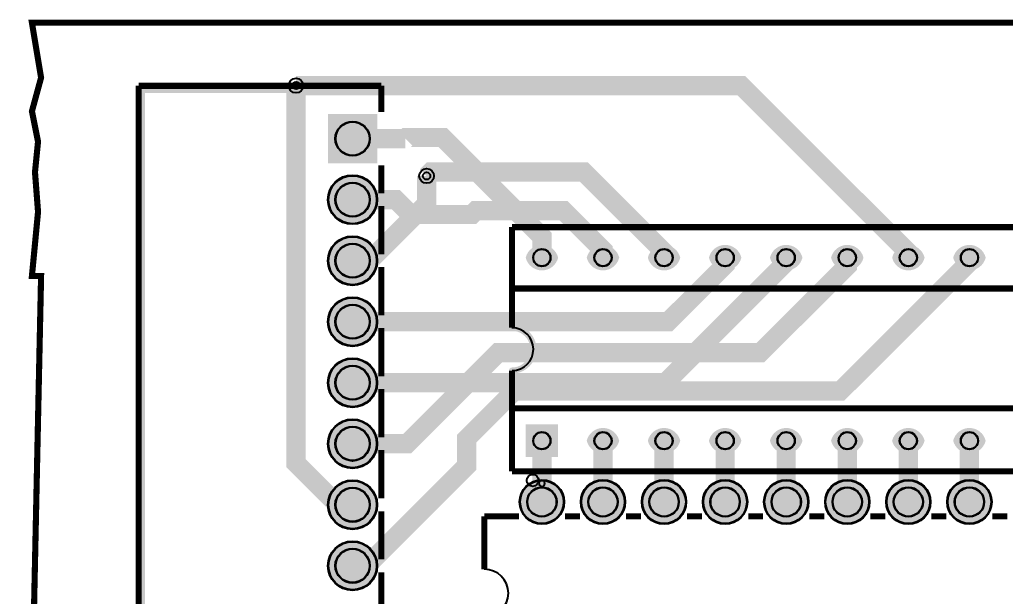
# Model space of a CAD drawing. Header units: millimetres. Extents: x -49.7 to 44.2, y -28.2 to 25.1.
# Drawn here: x -49.66 to -8.67, y 1.14 to 25.15 of the extents above; entities that cross this region are included whole.
import ezdxf

# ---------------------------------------------------------------- set-up
doc = ezdxf.new("R2010")
doc.units = ezdxf.units.MM
for name, color, linetype, true_color in [('BoardOutLine', 7, 'Continuous', 0xff00ff), ('BottomLayer', 7, 'Continuous', 0x0000ff), ('BottomSolderMaskLayer', 7, 'Continuous', 0xaa00ff), ('Document', 7, 'Continuous', 0xffffff), ('Hole', 7, 'Continuous', 0x222222), ('Multi-Layer', 7, 'Continuous', 0xc0c0c0), ('TopLayer', 7, 'Continuous', 0xff0000), ('TopSilkLayer', 7, 'Continuous', 0xffcc00), ('TopSolderMaskLayer', 7, 'Continuous', 0x800080)]:
    doc.layers.add(name, color=color, linetype=linetype, true_color=true_color)

msp = doc.modelspace()

# ---------------------------------------------------------------- hatches: boundary and pattern name
at = {"layer": 'BottomSolderMaskLayer'}
for points in [[(-34.788671577343166, 21.21844043688077), (-34.788671577343166, 19.16764033528068), (-36.839471678943255, 19.16764033528068), (-36.839471678943255, 21.21844043688077)], [(-36.83947167894331, 17.653035306070592, 1), (-34.78867157734311, 17.653035306070592, 1)], [(-36.83947167894331, 15.11303022606046, 1), (-34.78867157734311, 15.11303022606046, 1)], [(-27.264401828803592, 15.24003048006091, -0.7853981633974483), (-28.615201930403792, 15.24003048006091), (-28.615201930403792, 15.24003048006091, -0.7853981633974483), (-27.264401828803592, 15.24003048006091)], [(-24.72439674879346, 15.24003048006091, -0.7853981633974483), (-26.07519685039366, 15.24003048006091), (-26.07519685039366, 15.24003048006091, -0.7853981633974483), (-24.72439674879346, 15.24003048006091)], [(-22.184391668783327, 15.24003048006091, -0.7853981633974483), (-23.535191770383527, 15.24003048006091), (-23.535191770383527, 15.24003048006091, -0.7853981633974483), (-22.184391668783327, 15.24003048006091)], [(-19.64438658877308, 15.24003048006091, -0.7853981633974483), (-20.99518669037328, 15.24003048006091), (-20.99518669037328, 15.24003048006091, -0.7853981633974483), (-19.64438658877308, 15.24003048006091)], [(-17.10438150876295, 15.24003048006091, -0.7853981633974483), (-18.455181610363148, 15.24003048006091), (-18.455181610363148, 15.24003048006091, -0.7853981633974483), (-17.10438150876295, 15.24003048006091)], [(-14.564376428752814, 15.24003048006091, -0.7853981633974483), (-15.915176530353017, 15.24003048006091), (-15.915176530353017, 15.24003048006091, -0.7853981633974483), (-14.564376428752814, 15.24003048006091)], [(-12.024371348742681, 15.24003048006091, -0.7853981633974483), (-13.375171450342885, 15.24003048006091), (-13.375171450342885, 15.24003048006091, -0.7853981633974483), (-12.024371348742681, 15.24003048006091)], [(-9.484366268732435, 15.24003048006091, -0.7853981633974483), (-10.835166370332638, 15.24003048006091), (-10.835166370332638, 15.24003048006091, -0.7853981633974483), (-9.484366268732435, 15.24003048006091)], [(-36.83947167894331, 12.573025146050213, 1), (-34.78867157734311, 12.573025146050213, 1)], [(-36.83947167894331, 10.03302006604008, 1), (-34.78867157734311, 10.03302006604008, 1)], [(-36.83947167894331, 7.493014986029948, 1), (-34.78867157734311, 7.493014986029948, 1)], [(-28.615320697142693, 6.944575600317421), (-28.615320697142693, 8.295402094526253), (-27.26452059554242, 8.295402094526253), (-27.26452059554242, 6.944575600317421)], [(-24.72439674879346, 7.620015240030398, -0.7853981633974483), (-26.07519685039366, 7.620015240030398), (-26.07519685039366, 7.620015240030398, -0.7853981633974483), (-24.72439674879346, 7.620015240030398)], [(-22.184391668783327, 7.620015240030398, -0.7853981633974483), (-23.535191770383527, 7.620015240030398), (-23.535191770383527, 7.620015240030398, -0.7853981633974483), (-22.184391668783327, 7.620015240030398)], [(-19.64438658877308, 7.620015240030398, -0.7853981633974483), (-20.99518669037328, 7.620015240030398), (-20.99518669037328, 7.620015240030398, -0.7853981633974483), (-19.64438658877308, 7.620015240030398)], [(-17.10438150876295, 7.620015240030398, -0.7853981633974483), (-18.455181610363148, 7.620015240030398), (-18.455181610363148, 7.620015240030398, -0.7853981633974483), (-17.10438150876295, 7.620015240030398)], [(-14.564376428752814, 7.620015240030398, -0.7853981633974483), (-15.915176530353017, 7.620015240030398), (-15.915176530353017, 7.620015240030398, -0.7853981633974483), (-14.564376428752814, 7.620015240030398)], [(-12.024371348742681, 7.620015240030398, -0.7853981633974483), (-13.375171450342885, 7.620015240030398), (-13.375171450342885, 7.620015240030398, -0.7853981633974483), (-12.024371348742681, 7.620015240030398)], [(-9.484366268732435, 7.620015240030398, -0.7853981633974483), (-10.835166370332638, 7.620015240030398), (-10.835166370332638, 7.620015240030398, -0.7853981633974483), (-9.484366268732435, 7.620015240030398)], [(-36.83947167894331, 4.953009906019815, 1), (-34.78867157734311, 4.953009906019815, 1)], [(-28.8654559309119, 5.070104140208173, 1), (-27.0146558293117, 5.070104140208173, 1)], [(-26.325450850901653, 5.070104140208173, 1), (-24.474650749301453, 5.070104140208173, 1)], [(-23.78544577089152, 5.070104140208173, 1), (-21.93464566929132, 5.070104140208173, 1)], [(-21.245440690881388, 5.070104140208173, 1), (-19.394640589281188, 5.070104140208173, 1)], [(-18.705435610871255, 5.070104140208173, 1), (-16.854635509271056, 5.070104140208173, 1)], [(-16.16543053086101, 5.070104140208173, 1), (-14.314630429260808, 5.070104140208173, 1)], [(-13.625425450850878, 5.070104140208173, 1), (-11.774625349250675, 5.070104140208173, 1)], [(-11.085420370840746, 5.070104140208173, 1), (-9.234620269240542, 5.070104140208173, 1)], [(-36.83947167894331, 2.413004826009569, 1), (-34.78867157734311, 2.413004826009569, 1)]]:
    msp.add_hatch(color=256, dxfattribs=at).paths.add_polyline_path(points)
at = {"layer": 'Document'}
for points in [[(-34.79806959613916, 22.09804419608838), (-44.450088900177775, 22.09804419608838), (-44.450088900177775, -24.89204978409964), (-34.79806959613916, -24.89204978409964), (-34.78149273657357, -24.893136288878168), (-34.76519951167097, -24.896377212815764), (-34.74946870302699, -24.901717102805378), (-34.73456946913893, -24.90906459184862), (-34.72075674002929, -24.918293962370967), (-34.70826685532302, -24.92924729728395), (-34.697313520410034, -24.94173718199022), (-34.688084149887686, -24.955549911099865), (-34.680736660844445, -24.970449144987924), (-34.67539677085483, -24.986179953631904), (-34.672155846917235, -25.0024731785345), (-34.67106934213871, -25.01905003810009), (-34.672155846917235, -25.035626897665793), (-34.67539677085483, -25.051920122568276), (-34.680736660844445, -25.067650931212256), (-34.688084149887686, -25.082550165100315), (-34.697313520410034, -25.09636289420996), (-34.70826685532302, -25.108852778916344), (-34.72075674002929, -25.119806113829213), (-34.73456946913893, -25.12903548435156), (-34.74946870302699, -25.136382973394916), (-34.76519951167097, -25.141722863384416), (-34.78149273657357, -25.144963787322013), (-34.79806959613916, -25.146050292100654), (-44.57708915417834, -25.146050292100654), (-44.59366601374393, -25.144963787322013), (-44.609959238646525, -25.141722863384416), (-44.625690047290504, -25.136382973394916), (-44.64058928117856, -25.12903548435156), (-44.65440201028821, -25.119806113829213), (-44.66689189499448, -25.108852778916344), (-44.67784522990746, -25.09636289420996), (-44.68707460042981, -25.082550165100315), (-44.69442208947305, -25.067650931212256), (-44.699761979462664, -25.051920122568276), (-44.70300290340026, -25.035626897665793), (-44.70408940817879, -25.01905003810009), (-44.70408940817879, 22.22504445008883), (-44.70300290340026, 22.241621309654533), (-44.699761979462664, 22.257914534557017), (-44.69442208947305, 22.27364534320111), (-44.68707460042981, 22.28854457708917), (-44.67784522990746, 22.3023573061987), (-44.66689189499448, 22.314847190905084), (-44.65440201028821, 22.325800525817954), (-44.64058928117856, 22.335029896340302), (-44.625690047290504, 22.342377385383656), (-44.609959238646525, 22.34771727537327), (-44.59366601374393, 22.350958199310867), (-44.57708915417834, 22.352044704089394), (-34.79806959613916, 22.352044704089394), (-34.78149273657357, 22.350958199310867), (-34.76519951167097, 22.34771727537327), (-34.74946870302699, 22.342377385383656), (-34.73456946913893, 22.335029896340302), (-34.72075674002929, 22.325800525817954), (-34.70826685532302, 22.314847190905084), (-34.697313520410034, 22.3023573061987), (-34.688084149887686, 22.28854457708917), (-34.680736660844445, 22.27364534320111), (-34.67539677085483, 22.257914534557017), (-34.672155846917235, 22.241621309654533), (-34.67106934213871, 22.22504445008883), (-34.672155846917235, 22.20846759052324), (-34.67539677085483, 22.192174365620644), (-34.680736660844445, 22.176443556976665), (-34.688084149887686, 22.161544323088606), (-34.697313520410034, 22.14773159397896), (-34.70826685532302, 22.13524170927269), (-34.72075674002929, 22.124288374359708), (-34.73456946913893, 22.11505900383736), (-34.74946870302699, 22.10771151479412), (-34.76519951167097, 22.102371624804505), (-34.78149273657357, 22.09913070086691), (-34.79806959613916, 22.09804419608838)], [(-29.180822961645845, 10.66802133604267), (-29.14106929521779, 10.669312545705225), (-29.10143704300492, 10.67267495576209), (-29.06203404268058, 10.678099417238627), (-29.022967508134116, 10.685571170405638), (-28.984343737745235, 10.69506988494038), (-28.946267825151608, 10.706569715244314), (-28.908843373292825, 10.720039370768063), (-28.8721722125116, 10.7354422011515), (-28.836354123477577, 10.75273629594767), (-28.801486565688833, 10.771874598659906), (-28.7676644122879, 10.792805034780145), (-28.734979691916237, 10.815470653481157), (-28.7035213383092, 10.839809782577845), (-28.673374948309288, 10.8657561963347), (-28.644622548962616, 10.893239295662624), (-28.617342374325517, 10.922184300216713), (-28.591608652593663, 10.952512451869666), (-28.567491404129896, 10.984141229010106), (-28.545056250942366, 11.016984571079888), (-28.524364238129124, 11.050953112741354), (-28.50547166777767, 11.0859544270362), (-28.488429945768644, 11.121893276876335), (-28.473285441903386, 11.158671874178822), (-28.46007936373303, 11.19619014594366), (-28.448847644435205, 11.234346006548321), (-28.43962084504051, 11.273035635517658), (-28.432424071278092, 11.312153760016145), (-28.42727690526317, 11.35159394128948), (-28.424193352215866, 11.39124886428101), (-28.42318180235293, 11.431010629630919), (-28.424245008058506, 11.470771047265657), (-28.42738007639514, 11.510421930778989), (-28.432578476975095, 11.549855391802112), (-28.439826065171246, 11.588964133564104), (-28.449103120604377, 11.627641742840751), (-28.460384400800763, 11.66578297950116), (-28.473639209876865, 11.703284062861826), (-28.488831482060277, 11.740042954068826), (-28.505919879824205, 11.77595963374165), (-28.524857906364787, 11.810936374121752), (-28.545594032116696, 11.844878004985048), (-28.568071834963234, 11.877692172596767), (-28.59223015375835, 11.909289591001652), (-28.61800325474337, 11.93958428496751), (-28.645321010406064, 11.968493823919403), (-28.674109090294564, 11.99593954623083), (-28.704289163266935, 12.021846773258176), (-28.735779110627504, 12.046145012537636), (-28.768493249568223, 12.068768149593097), (-28.802342566307402, 12.089654627830328), (-28.83723495829304, 12.108747616029632), (-28.87307548480976, 12.125995162981894), (-28.909766625308293, 12.141350338844859), (-28.947208544754858, 12.154771362837778), (-28.98529936527825, 12.166221716924724), (-29.023935443374853, 12.175670245179049), (-29.0630116519186, 12.183091238556926), (-29.102421666206737, 12.1884645048508), (-29.14205825326576, 12.191775423631611), (-29.181813563627202, 12.193014986029993), (-29.198385425462902, 12.194177744139438), (-29.21466374233023, 12.19749361673803), (-29.230369987708514, 12.20290586832516), (-29.24523542337886, 12.21032189377354), (-29.259005697610178, 12.219614802829028), (-29.271445197187745, 12.230625591237981), (-29.282341078820195, 12.24316586135376), (-29.291506910947874, 12.257021045673241), (-29.298785863638614, 12.271954078146564), (-29.30405339199126, 12.287709450442321), (-29.307219367133143, 12.304017583766608), (-29.30822961835065, 12.320599441431), (-29.307066859965175, 12.337171303247374), (-29.303750987095327, 12.353449620059337), (-29.29833873524649, 12.369155865347466), (-29.290922709550387, 12.384021300894346), (-29.281629800265478, 12.397791574970938), (-29.270619011649387, 12.410231074365015), (-29.25807874135205, 12.421126955788395), (-29.244223556879888, 12.430292787685403), (-29.22929052428526, 12.437571740127282), (-29.21353515190185, 12.442839268217426), (-29.1972270185247, 12.446005243087598), (-29.180645161290272, 12.447015494031007), (-29.13518815162456, 12.44580324598087), (-29.08983084175736, 12.44255921843876), (-29.04466400003605, 12.437289903302712), (-28.99977801364605, 12.430005845444612), (-28.955262707729503, 12.420721621608436), (-28.911207165628525, 12.40945581123924), (-28.867699550612883, 12.396230959303011), (-28.824826929449273, 12.381073531168568), (-28.782675098164532, 12.364013859647116), (-28.741328410351684, 12.345086084289392), (-28.70086960836329, 12.324328083066916), (-28.661379657728617, 12.30178139657096), (-28.622937585126238, 12.277491144881878), (-28.58562032023781, 12.251505937275851), (-28.549502541796755, 12.223877774948733), (-28.514656528143064, 12.19466194695201), (-28.481152012580765, 12.16391691954891), (-28.449056043828364, 12.13170421921302), (-28.41843285184234, 12.098088309502486), (-28.389343719281328, 12.063136462055809), (-28.361846858867466, 12.02691862197014), (-28.335997296893083, 11.989507267827207), (-28.3118467631017, 11.950977266650511), (-28.289443587168535, 11.911405724082783), (-28.268832601982695, 11.870871830083502), (-28.250055053929145, 11.829456700454443), (-28.233148520347072, 11.787243214513069), (-28.2181468343299, 11.744315849234908), (-28.20508001701978, 11.700760510199757), (-28.19397421752967, 11.656664359678757), (-28.18485166061373, 11.612115642206732), (-28.177730602192014, 11.567203507988438), (-28.172625292816292, 11.522017834492772), (-28.169545949152848, 11.476649046590865), (-28.168498733536694, 11.431187935599837), (-28.16948574163962, 11.38572547759236), (-28.17250499827594, 11.340352651336389), (-28.177550461356304, 11.295160256230702), (-28.184612033977828, 11.250238730597744), (-28.19367558463057, 11.205677970700208), (-28.20472297547701, 11.161567150841961), (-28.217732098649435, 11.117994544913813), (-28.232676920491713, 11.075047349741112), (-28.2495275336571, 11.032811510587408), (-28.268250216959245, 10.99137154916059), (-28.28880750285373, 10.950810394471091), (-28.311158252417727, 10.911209216874909), (-28.33525773767667, 10.872647265636147), (-28.361057731113306, 10.83520171033581), (-28.388506602179632, 10.79894748644017), (-28.417549420618798, 10.763957145341692), (-28.448128066392087, 10.730300709170251), (-28.48018134598567, 10.698045530665468), (-28.513645114872247, 10.667256158392092), (-28.548452405874627, 10.637994207565725), (-28.58453356318023, 10.610318236750459), (-28.62181638173479, 10.584283630671052), (-28.660226251738095, 10.559942489378614), (-28.699686307951993, 10.537343523988966), (-28.740117583521965, 10.516531959202325), (-28.781439168004454, 10.497549442800505), (-28.823568369283066, 10.480433962301845), (-28.866420879051702, 10.465219768941324), (-28.909910941530143, 10.451937309127402), (-28.953951525077514, 10.44061316351349), (-28.998454496359045, 10.431269993804904), (-29.043330796716305, 10.423926497408047), (-29.088490620390758, 10.418597370014595), (-29.133843594241398, 10.41529327619196), (-29.17929895859811, 10.414020828041657), (-29.1958823371923, 10.415007871662738), (-29.212195007638456, 10.41815103625106), (-29.227957855622435, 10.423396541388684), (-29.242901174444796, 10.430654635028645), (-29.256769279777473, 10.43980112917643), (-29.269324884493244, 10.450679524781094), (-29.280353158714547, 10.463103689477975), (-29.28966540561146, 10.476861042364476), (-29.297102290058206, 10.491716191318233), (-29.302536564899583, 10.507414960622327), (-29.305875248186567, 10.523688739981253), (-29.30706121412254, 10.540259080518126), (-29.306074170501347, 10.556842459112431), (-29.302931005913138, 10.5731551295587), (-29.2976855007754, 10.588917977542565), (-29.290427407135553, 10.603861296364926), (-29.281280912987768, 10.617729401697602), (-29.270402517383104, 10.630285006413374), (-29.257978352686223, 10.641313280634677), (-29.244220999799722, 10.650625527531702), (-29.229365850845852, 10.658062411978335), (-29.21366708154187, 10.663496686819713), (-29.197393302182945, 10.666835370106696), (-29.180822961646072, 10.66802133604267)]]:
    msp.add_hatch(color=256, dxfattribs=at).paths.add_polyline_path(points)
at = {"layer": 'Multi-Layer'}
for points in [[(-34.814071628143324, 21.193040386080725), (-34.814071628143324, 19.193040386080725), (-36.81407162814321, 19.193040386080725), (-36.81407162814321, 21.193040386080725)], [(-36.81407162814321, 17.653035306070592, 1), (-34.81407162814321, 17.653035306070592, 1)], [(-36.81407162814321, 15.11303022606046, 1), (-34.81407162814321, 15.11303022606046, 1)], [(-27.289801879603694, 15.24003048006091, -0.7853981633974483), (-28.58980187960369, 15.24003048006091), (-28.58980187960369, 15.24003048006091, -0.7853981633974483), (-27.289801879603694, 15.24003048006091)], [(-24.74979679959356, 15.24003048006091, -0.7853981633974483), (-26.049796799593558, 15.24003048006091), (-26.049796799593558, 15.24003048006091, -0.7853981633974483), (-24.74979679959356, 15.24003048006091)], [(-22.20979171958343, 15.24003048006091, -0.7853981633974483), (-23.509791719583426, 15.24003048006091), (-23.509791719583426, 15.24003048006091, -0.7853981633974483), (-22.20979171958343, 15.24003048006091)], [(-19.669786639573182, 15.24003048006091, -0.7853981633974483), (-20.96978663957318, 15.24003048006091), (-20.96978663957318, 15.24003048006091, -0.7853981633974483), (-19.669786639573182, 15.24003048006091)], [(-17.12978155956305, 15.24003048006091, -0.7853981633974483), (-18.429781559563047, 15.24003048006091), (-18.429781559563047, 15.24003048006091, -0.7853981633974483), (-17.12978155956305, 15.24003048006091)], [(-14.589776479552915, 15.24003048006091, -0.7853981633974483), (-15.889776479552916, 15.24003048006091), (-15.889776479552916, 15.24003048006091, -0.7853981633974483), (-14.589776479552915, 15.24003048006091)], [(-12.049771399542783, 15.24003048006091, -0.7853981633974483), (-13.349771399542783, 15.24003048006091), (-13.349771399542783, 15.24003048006091, -0.7853981633974483), (-12.049771399542783, 15.24003048006091)], [(-9.509766319532536, 15.24003048006091, -0.7853981633974483), (-10.809766319532537, 15.24003048006091), (-10.809766319532537, 15.24003048006091, -0.7853981633974483), (-9.509766319532536, 15.24003048006091)], [(-36.81407162814321, 12.573025146050213, 1), (-34.81407162814321, 12.573025146050213, 1)], [(-36.81407162814321, 10.03302006604008, 1), (-34.81407162814321, 10.03302006604008, 1)], [(-36.81407162814321, 7.493014986029948, 1), (-34.81407162814321, 7.493014986029948, 1)], [(-28.589916179832358, 6.969977139954267), (-28.589916179832358, 8.270002540005066), (-27.28991617983229, 8.270002540005066), (-27.28991617983229, 6.969977139954267)], [(-24.74979679959356, 7.620015240030398, -0.7853981633974483), (-26.049796799593558, 7.620015240030398), (-26.049796799593558, 7.620015240030398, -0.7853981633974483), (-24.74979679959356, 7.620015240030398)], [(-22.20979171958343, 7.620015240030398, -0.7853981633974483), (-23.509791719583426, 7.620015240030398), (-23.509791719583426, 7.620015240030398, -0.7853981633974483), (-22.20979171958343, 7.620015240030398)], [(-19.669786639573182, 7.620015240030398, -0.7853981633974483), (-20.96978663957318, 7.620015240030398), (-20.96978663957318, 7.620015240030398, -0.7853981633974483), (-19.669786639573182, 7.620015240030398)], [(-17.12978155956305, 7.620015240030398, -0.7853981633974483), (-18.429781559563047, 7.620015240030398), (-18.429781559563047, 7.620015240030398, -0.7853981633974483), (-17.12978155956305, 7.620015240030398)], [(-14.589776479552915, 7.620015240030398, -0.7853981633974483), (-15.889776479552916, 7.620015240030398), (-15.889776479552916, 7.620015240030398, -0.7853981633974483), (-14.589776479552915, 7.620015240030398)], [(-12.049771399542783, 7.620015240030398, -0.7853981633974483), (-13.349771399542783, 7.620015240030398), (-13.349771399542783, 7.620015240030398, -0.7853981633974483), (-12.049771399542783, 7.620015240030398)], [(-9.509766319532536, 7.620015240030398, -0.7853981633974483), (-10.809766319532537, 7.620015240030398), (-10.809766319532537, 7.620015240030398, -0.7853981633974483), (-9.509766319532536, 7.620015240030398)], [(-36.81407162814321, 4.953009906019815, 1), (-34.81407162814321, 4.953009906019815, 1)], [(-28.840055880111798, 5.070104140208173, 1), (-27.0400558801118, 5.070104140208173, 1)], [(-26.300050800101552, 5.070104140208173, 1), (-24.500050800101555, 5.070104140208173, 1)], [(-23.76004572009142, 5.070104140208173, 1), (-21.960045720091422, 5.070104140208173, 1)], [(-21.220040640081287, 5.070104140208173, 1), (-19.42004064008129, 5.070104140208173, 1)], [(-18.680035560071154, 5.070104140208173, 1), (-16.880035560071157, 5.070104140208173, 1)], [(-16.140030480060908, 5.070104140208173, 1), (-14.340030480060909, 5.070104140208173, 1)], [(-13.600025400050777, 5.070104140208173, 1), (-11.800025400050776, 5.070104140208173, 1)], [(-11.060020320040644, 5.070104140208173, 1), (-9.260020320040644, 5.070104140208173, 1)], [(-36.81407162814321, 2.413004826009569, 1), (-34.81407162814321, 2.413004826009569, 1)]]:
    msp.add_hatch(color=256, dxfattribs=at).paths.add_polyline_path(points)
at = {"layer": 'TopSolderMaskLayer'}
for points in [[(-34.788671577343166, 21.21844043688077), (-34.788671577343166, 19.16764033528068), (-36.839471678943255, 19.16764033528068), (-36.839471678943255, 21.21844043688077)], [(-36.83947167894331, 17.653035306070592, 1), (-34.78867157734311, 17.653035306070592, 1)], [(-36.83947167894331, 15.11303022606046, 1), (-34.78867157734311, 15.11303022606046, 1)], [(-27.264401828803592, 15.24003048006091, -0.7853981633974483), (-28.615201930403792, 15.24003048006091), (-28.615201930403792, 15.24003048006091, -0.7853981633974483), (-27.264401828803592, 15.24003048006091)], [(-24.72439674879346, 15.24003048006091, -0.7853981633974483), (-26.07519685039366, 15.24003048006091), (-26.07519685039366, 15.24003048006091, -0.7853981633974483), (-24.72439674879346, 15.24003048006091)], [(-22.184391668783327, 15.24003048006091, -0.7853981633974483), (-23.535191770383527, 15.24003048006091), (-23.535191770383527, 15.24003048006091, -0.7853981633974483), (-22.184391668783327, 15.24003048006091)], [(-19.64438658877308, 15.24003048006091, -0.7853981633974483), (-20.99518669037328, 15.24003048006091), (-20.99518669037328, 15.24003048006091, -0.7853981633974483), (-19.64438658877308, 15.24003048006091)], [(-17.10438150876295, 15.24003048006091, -0.7853981633974483), (-18.455181610363148, 15.24003048006091), (-18.455181610363148, 15.24003048006091, -0.7853981633974483), (-17.10438150876295, 15.24003048006091)], [(-14.564376428752814, 15.24003048006091, -0.7853981633974483), (-15.915176530353017, 15.24003048006091), (-15.915176530353017, 15.24003048006091, -0.7853981633974483), (-14.564376428752814, 15.24003048006091)], [(-12.024371348742681, 15.24003048006091, -0.7853981633974483), (-13.375171450342885, 15.24003048006091), (-13.375171450342885, 15.24003048006091, -0.7853981633974483), (-12.024371348742681, 15.24003048006091)], [(-9.484366268732435, 15.24003048006091, -0.7853981633974483), (-10.835166370332638, 15.24003048006091), (-10.835166370332638, 15.24003048006091, -0.7853981633974483), (-9.484366268732435, 15.24003048006091)], [(-36.83947167894331, 12.573025146050213, 1), (-34.78867157734311, 12.573025146050213, 1)], [(-36.83947167894331, 10.03302006604008, 1), (-34.78867157734311, 10.03302006604008, 1)], [(-36.83947167894331, 7.493014986029948, 1), (-34.78867157734311, 7.493014986029948, 1)], [(-28.615320697142693, 6.944575600317421), (-28.615320697142693, 8.295402094526253), (-27.26452059554242, 8.295402094526253), (-27.26452059554242, 6.944575600317421)], [(-24.72439674879346, 7.620015240030398, -0.7853981633974483), (-26.07519685039366, 7.620015240030398), (-26.07519685039366, 7.620015240030398, -0.7853981633974483), (-24.72439674879346, 7.620015240030398)], [(-22.184391668783327, 7.620015240030398, -0.7853981633974483), (-23.535191770383527, 7.620015240030398), (-23.535191770383527, 7.620015240030398, -0.7853981633974483), (-22.184391668783327, 7.620015240030398)], [(-19.64438658877308, 7.620015240030398, -0.7853981633974483), (-20.99518669037328, 7.620015240030398), (-20.99518669037328, 7.620015240030398, -0.7853981633974483), (-19.64438658877308, 7.620015240030398)], [(-17.10438150876295, 7.620015240030398, -0.7853981633974483), (-18.455181610363148, 7.620015240030398), (-18.455181610363148, 7.620015240030398, -0.7853981633974483), (-17.10438150876295, 7.620015240030398)], [(-14.564376428752814, 7.620015240030398, -0.7853981633974483), (-15.915176530353017, 7.620015240030398), (-15.915176530353017, 7.620015240030398, -0.7853981633974483), (-14.564376428752814, 7.620015240030398)], [(-12.024371348742681, 7.620015240030398, -0.7853981633974483), (-13.375171450342885, 7.620015240030398), (-13.375171450342885, 7.620015240030398, -0.7853981633974483), (-12.024371348742681, 7.620015240030398)], [(-9.484366268732435, 7.620015240030398, -0.7853981633974483), (-10.835166370332638, 7.620015240030398), (-10.835166370332638, 7.620015240030398, -0.7853981633974483), (-9.484366268732435, 7.620015240030398)], [(-36.83947167894331, 4.953009906019815, 1), (-34.78867157734311, 4.953009906019815, 1)], [(-28.8654559309119, 5.070104140208173, 1), (-27.0146558293117, 5.070104140208173, 1)], [(-26.325450850901653, 5.070104140208173, 1), (-24.474650749301453, 5.070104140208173, 1)], [(-23.78544577089152, 5.070104140208173, 1), (-21.93464566929132, 5.070104140208173, 1)], [(-21.245440690881388, 5.070104140208173, 1), (-19.394640589281188, 5.070104140208173, 1)], [(-18.705435610871255, 5.070104140208173, 1), (-16.854635509271056, 5.070104140208173, 1)], [(-16.16543053086101, 5.070104140208173, 1), (-14.314630429260808, 5.070104140208173, 1)], [(-13.625425450850878, 5.070104140208173, 1), (-11.774625349250675, 5.070104140208173, 1)], [(-11.085420370840746, 5.070104140208173, 1), (-9.234620269240542, 5.070104140208173, 1)], [(-36.83947167894331, 2.413004826009569, 1), (-34.78867157734311, 2.413004826009569, 1)]]:
    msp.add_hatch(color=256, dxfattribs=at).paths.add_polyline_path(points)

# ---------------------------------------------------------------- linework, layer by layer
at = {"layer": 'BoardOutLine', "const_width": 0.25400050800101603}
msp.add_lwpolyline([(-49.14909829819658, 21.33604267208534), (-48.768097536195114, 22.733045466090857), (-49.14909829819658, 25.01905003810009), (44.09702819405629, 25.01905003810009), (44.09702819405629, 23.5458470916941), (44.09702819405629, -28.06705613411225), (-48.768097536195114, -28.06705613411225), (-49.530099060198154, -21.33604267208534), (-48.768097536195114, 14.47802895605787), (-49.14909829819658, 14.47802895605787), (-48.895097790195564, 17.145034290068565), (-49.02209804419613, 18.79603759207521), (-48.895097790195564, 20.066040132080275), (-49.14909829819658, 21.33604267208534)], close=True, dxfattribs=at)
at = {"layer": 'BottomLayer', "const_width": 0.8}
for points in [[(-35.81407162814321, 4.953009906019815), (-36.436372872745665, 4.953009906019815), (-38.162560325120694, 6.679197358394617), (-38.162560325120694, 22.402590805181603)], [(-35.81407162814321, 20.193040386080725), (-33.61366522733044, 20.193040386080725)], [(-27.939801879603692, 15.24003048006091), (-27.939801879603692, 16.11201422402837), (-32.07010414020829, 20.242316484632966), (-33.5643891287782, 20.242316484632966), (-33.61366522733044, 20.193040386080725)], [(-32.73380746761495, 18.64033528067057), (-32.73380746761495, 17.488696977393943), (-35.109474218948435, 15.11303022606046), (-35.81407162814321, 15.11303022606046)], [(-35.81407162814321, 12.573025146050213), (-22.688087376174735, 12.573025146050213), (-20.31978663957318, 14.941325882651768), (-20.31978663957318, 15.24003048006091)], [(-35.81407162814321, 10.03302006604008), (-22.802641605283156, 10.03302006604008), (-17.779781559563048, 15.055880111760189), (-17.779781559563048, 15.24003048006091)], [(-27.939801879603692, 7.620015240030398), (-27.939801879603692, 5.769621539243076)], [(-25.39979679959356, 7.620015240030398), (-25.400050800101553, 7.619761239522404), (-25.400050800101553, 5.070104140208173)], [(-22.859791719583427, 7.620015240030398), (-22.86004572009142, 7.619761239522404), (-22.86004572009142, 5.070104140208173)], [(-20.31978663957318, 7.620015240030398), (-20.320040640081288, 7.619761239522404), (-20.320040640081288, 5.070104140208173)], [(-17.779781559563048, 7.620015240030398), (-17.780035560071155, 7.619761239522404), (-17.780035560071155, 5.070104140208173)], [(-15.239776479552916, 7.620015240030398), (-15.24003048006091, 7.619761239522404), (-15.24003048006091, 5.070104140208173)], [(-12.699771399542783, 7.620015240030398), (-12.700025400050777, 7.619761239522404), (-12.700025400050777, 5.070104140208173)], [(-10.159766319532537, 7.620015240030398), (-10.160020320040644, 7.619761239522404), (-10.160020320040644, 5.070104140208173)], [(-27.939801879603692, 5.769621539243076), (-27.9400558801118, 5.769621539243076), (-27.9400558801118, 5.070104140208173)]]:
    msp.add_lwpolyline(points, dxfattribs=at)
at = {"layer": 'BottomSolderMaskLayer'}
for centre, radius in [((-35.81407162814321, 20.193040386080725), 0.7177800355600712), ((-35.81407162814321, 17.653035306070592), 1.0254000508001015), ((-35.81407162814321, 17.653035306070592), 0.7177800355600712), ((-35.81407162814321, 15.11303022606046), 1.0254000508001015), ((-35.81407162814321, 15.11303022606046), 0.7177800355600712), ((-27.9400558801118, 15.240132080264061), 0.36369014673513217), ((-25.400050800101553, 15.240132080264061), 0.36369014673513217), ((-22.86004572009142, 15.240132080264061), 0.36369014673513217), ((-20.320040640081288, 15.240132080264061), 0.36369014673513217), ((-17.780035560071155, 15.240132080264061), 0.36369014673513217), ((-15.24003048006091, 15.240132080264061), 0.36369014673513217), ((-12.700025400050777, 15.240132080264061), 0.36369014673513217), ((-10.160020320040644, 15.240132080264061), 0.36369014673513217), ((-35.81407162814321, 12.573025146050213), 1.0254000508001015), ((-35.81407162814321, 12.573025146050213), 0.7177800355600712), ((-35.81407162814321, 10.03302006604008), 1.0254000508001015), ((-35.81407162814321, 10.03302006604008), 0.7177800355600712), ((-35.81407162814321, 7.493014986029948), 1.0254000508001015), ((-35.81407162814321, 7.493014986029948), 0.7177800355600712), ((-27.9400558801118, 7.620116840233663), 0.36369014673513217), ((-25.400050800101553, 7.620116840233663), 0.36369014673513217), ((-22.86004572009142, 7.620116840233663), 0.36369014673513217), ((-20.320040640081288, 7.620116840233663), 0.36369014673513217), ((-17.780035560071155, 7.620116840233663), 0.36369014673513217), ((-15.24003048006091, 7.620116840233663), 0.36369014673513217), ((-12.700025400050777, 7.620116840233663), 0.36369014673513217), ((-10.160020320040644, 7.620116840233663), 0.36369014673513217), ((-35.81407162814321, 4.953009906019815), 1.0254000508001015), ((-27.9400558801118, 5.070104140208173), 0.9254000508001016), ((-25.400050800101553, 5.070104140208173), 0.9254000508001016), ((-22.86004572009142, 5.070104140208173), 0.9254000508001016), ((-20.320040640081288, 5.070104140208173), 0.9254000508001016), ((-17.780035560071155, 5.070104140208173), 0.9254000508001016), ((-15.24003048006091, 5.070104140208173), 0.9254000508001016), ((-12.700025400050777, 5.070104140208173), 0.9254000508001016), ((-10.160020320040644, 5.070104140208173), 0.9254000508001016), ((-35.81407162814321, 4.953009906019815), 0.7177800355600712), ((-27.9400558801118, 5.070129540259018), 0.6169333672000678), ((-25.400050800101553, 5.070129540259018), 0.6169333672000678), ((-22.86004572009142, 5.070129540259018), 0.6169333672000678), ((-20.320040640081288, 5.070129540259018), 0.6169333672000678), ((-17.780035560071155, 5.070129540259018), 0.6169333672000678), ((-15.24003048006091, 5.070129540259018), 0.6169333672000678), ((-12.700025400050777, 5.070129540259018), 0.6169333672000678), ((-10.160020320040644, 5.070129540259018), 0.6169333672000678), ((-35.81407162814321, 2.413004826009569), 1.0254000508001015), ((-35.81407162814321, 2.413004826009569), 0.7177800355600712)]:
    msp.add_circle(centre, radius, dxfattribs=at)
at = {"layer": 'Document'}
msp.add_circle((-28.32080264160527, 5.969011938023868), 0.24993649987299976, dxfattribs=at)
at = {"layer": 'Hole'}
for centre in [(-38.162560325120694, 22.402590805181603), (-32.73380746761495, 18.64033528067057)]:
    msp.add_circle(centre, 0.15250190500381003, dxfattribs=at)
at = {"layer": 'Multi-Layer'}
for centre, radius in [((-38.162560325120694, 22.402590805181603), 0.30500381000762006), ((-35.81407162814321, 20.193040386080725), 0.7000000000000001), ((-32.73380746761495, 18.64033528067057), 0.30500381000762006), ((-35.81407162814321, 17.653035306070592), 1), ((-35.81407162814321, 17.653035306070592), 0.7000000000000001), ((-35.81407162814321, 15.11303022606046), 1), ((-35.81407162814321, 15.11303022606046), 0.7000000000000001), ((-27.9400558801118, 15.240132080264061), 0.3500127000254001), ((-25.400050800101553, 15.240132080264061), 0.3500127000254001), ((-22.86004572009142, 15.240132080264061), 0.3500127000254001), ((-20.320040640081288, 15.240132080264061), 0.3500127000254001), ((-17.780035560071155, 15.240132080264061), 0.3500127000254001), ((-15.24003048006091, 15.240132080264061), 0.3500127000254001), ((-12.700025400050777, 15.240132080264061), 0.3500127000254001), ((-10.160020320040644, 15.240132080264061), 0.3500127000254001), ((-35.81407162814321, 12.573025146050213), 1), ((-35.81407162814321, 12.573025146050213), 0.7000000000000001), ((-35.81407162814321, 10.03302006604008), 1), ((-35.81407162814321, 10.03302006604008), 0.7000000000000001), ((-35.81407162814321, 7.493014986029948), 1), ((-35.81407162814321, 7.493014986029948), 0.7000000000000001), ((-27.9400558801118, 7.620116840233663), 0.3500127000254001), ((-25.400050800101553, 7.620116840233663), 0.3500127000254001), ((-22.86004572009142, 7.620116840233663), 0.3500127000254001), ((-20.320040640081288, 7.620116840233663), 0.3500127000254001), ((-17.780035560071155, 7.620116840233663), 0.3500127000254001), ((-15.24003048006091, 7.620116840233663), 0.3500127000254001), ((-12.700025400050777, 7.620116840233663), 0.3500127000254001), ((-10.160020320040644, 7.620116840233663), 0.3500127000254001), ((-35.81407162814321, 4.953009906019815), 1), ((-27.9400558801118, 5.070104140208173), 0.9000000000000001), ((-25.400050800101553, 5.070104140208173), 0.9000000000000001), ((-22.86004572009142, 5.070104140208173), 0.9000000000000001), ((-20.320040640081288, 5.070104140208173), 0.9000000000000001), ((-17.780035560071155, 5.070104140208173), 0.9000000000000001), ((-15.24003048006091, 5.070104140208173), 0.9000000000000001), ((-12.700025400050777, 5.070104140208173), 0.9000000000000001), ((-10.160020320040644, 5.070104140208173), 0.9000000000000001), ((-35.81407162814321, 4.953009906019815), 0.7000000000000001), ((-27.9400558801118, 5.070129540259018), 0.6000000000000001), ((-25.400050800101553, 5.070129540259018), 0.6000000000000001), ((-22.86004572009142, 5.070129540259018), 0.6000000000000001), ((-20.320040640081288, 5.070129540259018), 0.6000000000000001), ((-17.780035560071155, 5.070129540259018), 0.6000000000000001), ((-15.24003048006091, 5.070129540259018), 0.6000000000000001), ((-12.700025400050777, 5.070129540259018), 0.6000000000000001), ((-10.160020320040644, 5.070129540259018), 0.6000000000000001), ((-35.81407162814321, 2.413004826009569), 1), ((-35.81407162814321, 2.413004826009569), 0.7000000000000001)]:
    msp.add_circle(centre, radius, dxfattribs=at)
at = {"layer": 'TopLayer', "const_width": 0.8}
for points in [[(-12.699771399542783, 15.24003048006091), (-12.699771399542783, 15.45186690373373), (-19.650495300990542, 22.402590805181603), (-38.162560325120694, 22.402590805181603)], [(-22.859791719583427, 15.24003048006091), (-22.859791719583427, 15.471424942849922), (-26.191008382016776, 18.802641605283156), (-32.57150114300225, 18.802641605283156), (-32.73380746761495, 18.64033528067057)], [(-35.81407162814321, 17.653035306070592), (-34.01193802387604, 17.653035306070592), (-33.39725679451362, 17.03835407670806), (-30.844551689103355, 17.03835407670806), (-30.69088138176278, 17.19202438404875), (-27.038608077216168, 17.19202438404875), (-25.39979679959356, 15.553213106426256), (-25.39979679959356, 15.24003048006091)], [(-15.239776479552916, 15.24003048006091), (-15.239776479552916, 14.899669799339563), (-18.849885699771335, 11.289560579121144), (-29.75082550165098, 11.289560579121144), (-33.547371094742175, 7.493014986029948), (-35.81407162814321, 7.493014986029948)], [(-35.81407162814321, 2.413004826009569), (-35.227838455676874, 2.413004826009569), (-31.071628143256362, 6.569215138430195), (-31.071628143256362, 7.701549403098738), (-29.086360172720333, 9.686817373634767), (-15.528829057658186, 9.686817373634767), (-10.159766319532537, 15.055880111760189), (-10.159766319532537, 15.24003048006091)]]:
    msp.add_lwpolyline(points, dxfattribs=at)
at = {"layer": 'TopSilkLayer', "const_width": 0.25400050800101603}
for points in [[(-44.71407162814319, 22.39304038608077), (-44.71407162814319, -25.187045974091916)], [(-44.71407162814319, 22.39304038608077), (-34.61407162814328, 22.39304038608077)], [(-34.61407162814328, 22.39304038608077), (-34.61407162814328, 21.3062738125476)], [(-34.61407162814328, 19.07980695961396), (-34.61407162814328, 17.919126238252375)], [(-34.61407162814328, 17.38694437388881), (-34.61407162814328, 15.379121158242242)], [(-29.180060960121864, 16.510033020065976), (-29.180060960121864, 12.3190246380492)], [(-29.180060960121864, 16.510033020065976), (-6.3800355600710645, 16.510033020065976)], [(-34.61407162814328, 14.846939293878563), (-34.61407162814328, 12.83911607823211)], [(-29.180060960121864, 13.9554483108966), (-6.3800355600710645, 13.9554483108966)], [(-34.61407162814328, 12.30693421386843), (-34.61407162814328, 10.299110998221977)], [(-29.180060960121864, 6.3500127000253315), (-29.180060960121864, 10.541021082042107)], [(-34.61407162814328, 9.766929133858298), (-34.61407162814328, 7.759105918211731)], [(-29.180060960121864, 8.96949453898901), (-6.3800355600710645, 8.96949453898901)], [(-34.61407162814328, 7.226924053848165), (-34.61407162814328, 5.219100838201598)], [(-29.180060960121864, 6.3500127000253315), (-6.3800355600710645, 6.3500127000253315)], [(-34.61407162814328, 4.686918973837919), (-34.61407162814328, 2.6790957581914654)], [(-30.330048260096532, 4.470002540004998), (-28.89845059690117, 4.470002540004998)], [(-30.330048260096532, 4.470002540004998), (-30.330048260096532, 2.2700025400050663)], [(-26.981661163322315, 4.470002540004998), (-26.358445516891038, 4.470002540004998)], [(-24.441656083312182, 4.470002540004998), (-23.818440436880906, 4.470002540004998)], [(-21.901651003301936, 4.470002540004998), (-21.278435356870773, 4.470002540004998)], [(-19.361645923291803, 4.470002540004998), (-18.738430276860527, 4.470002540004998)], [(-16.82164084328167, 4.470002540004998), (-16.198425196850394, 4.470002540004998)], [(-14.281635763271538, 4.470002540004998), (-13.658420116840261, 4.470002540004998)], [(-11.741630683261292, 4.470002540004998), (-11.118415036830129, 4.470002540004998)], [(-9.20162560325116, 4.470002540004998), (-8.578409956819883, 4.470002540004998)], [(-34.61407162814328, 2.1469138938277865), (-34.61407162814328, 0.1390906781813328)]]:
    msp.add_lwpolyline(points, dxfattribs=at)
at = {"layer": 'TopSilkLayer'}
for centre, radius, start, end in [((-29.185362377804722, 11.430515062877248), 0.8895097790195581, 270.34148096411127, 90), ((-27.94206893624505, 5.843281686563387), 0.12499364998729999, 180.58216587478222, 179.41783412521673), ((-30.334994371300468, 1.270369626238221), 1.0003810007620015, 270.3021966656993, 90)]:
    msp.add_arc(centre, radius, start, end, dxfattribs=at)
at = {"layer": 'TopSolderMaskLayer'}
for centre, radius in [((-35.81407162814321, 20.193040386080725), 0.7177800355600712), ((-35.81407162814321, 17.653035306070592), 1.0254000508001015), ((-35.81407162814321, 17.653035306070592), 0.7177800355600712), ((-35.81407162814321, 15.11303022606046), 1.0254000508001015), ((-35.81407162814321, 15.11303022606046), 0.7177800355600712), ((-27.9400558801118, 15.240132080264061), 0.36369014673513217), ((-25.400050800101553, 15.240132080264061), 0.36369014673513217), ((-22.86004572009142, 15.240132080264061), 0.36369014673513217), ((-20.320040640081288, 15.240132080264061), 0.36369014673513217), ((-17.780035560071155, 15.240132080264061), 0.36369014673513217), ((-15.24003048006091, 15.240132080264061), 0.36369014673513217), ((-12.700025400050777, 15.240132080264061), 0.36369014673513217), ((-10.160020320040644, 15.240132080264061), 0.36369014673513217), ((-35.81407162814321, 12.573025146050213), 1.0254000508001015), ((-35.81407162814321, 12.573025146050213), 0.7177800355600712), ((-35.81407162814321, 10.03302006604008), 1.0254000508001015), ((-35.81407162814321, 10.03302006604008), 0.7177800355600712), ((-35.81407162814321, 7.493014986029948), 1.0254000508001015), ((-35.81407162814321, 7.493014986029948), 0.7177800355600712), ((-27.9400558801118, 7.620116840233663), 0.36369014673513217), ((-25.400050800101553, 7.620116840233663), 0.36369014673513217), ((-22.86004572009142, 7.620116840233663), 0.36369014673513217), ((-20.320040640081288, 7.620116840233663), 0.36369014673513217), ((-17.780035560071155, 7.620116840233663), 0.36369014673513217), ((-15.24003048006091, 7.620116840233663), 0.36369014673513217), ((-12.700025400050777, 7.620116840233663), 0.36369014673513217), ((-10.160020320040644, 7.620116840233663), 0.36369014673513217), ((-35.81407162814321, 4.953009906019815), 1.0254000508001015), ((-27.9400558801118, 5.070104140208173), 0.9254000508001016), ((-25.400050800101553, 5.070104140208173), 0.9254000508001016), ((-22.86004572009142, 5.070104140208173), 0.9254000508001016), ((-20.320040640081288, 5.070104140208173), 0.9254000508001016), ((-17.780035560071155, 5.070104140208173), 0.9254000508001016), ((-15.24003048006091, 5.070104140208173), 0.9254000508001016), ((-12.700025400050777, 5.070104140208173), 0.9254000508001016), ((-10.160020320040644, 5.070104140208173), 0.9254000508001016), ((-35.81407162814321, 4.953009906019815), 0.7177800355600712), ((-27.9400558801118, 5.070129540259018), 0.6169333672000678), ((-25.400050800101553, 5.070129540259018), 0.6169333672000678), ((-22.86004572009142, 5.070129540259018), 0.6169333672000678), ((-20.320040640081288, 5.070129540259018), 0.6169333672000678), ((-17.780035560071155, 5.070129540259018), 0.6169333672000678), ((-15.24003048006091, 5.070129540259018), 0.6169333672000678), ((-12.700025400050777, 5.070129540259018), 0.6169333672000678), ((-10.160020320040644, 5.070129540259018), 0.6169333672000678), ((-35.81407162814321, 2.413004826009569), 1.0254000508001015), ((-35.81407162814321, 2.413004826009569), 0.7177800355600712)]:
    msp.add_circle(centre, radius, dxfattribs=at)

doc.saveas('drawing.dxf')
